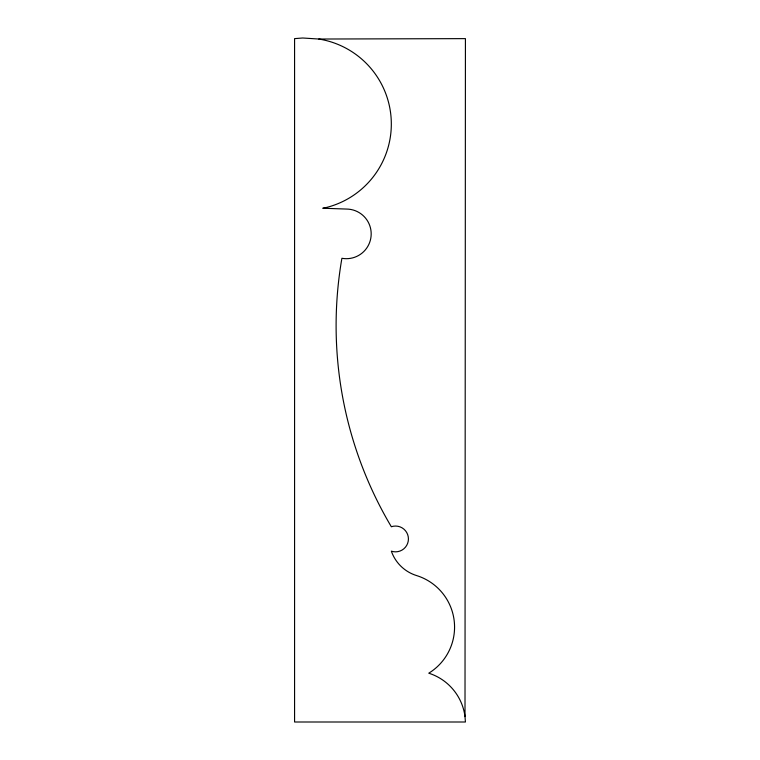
<?xml version="1.0" encoding="UTF-8"?>
<svg xmlns="http://www.w3.org/2000/svg" width="760" height="760" viewBox="0 0 760 760"><rect width="100%" height="100%" fill="white"/><g stroke="black" fill="none" stroke-linecap="round" stroke-linejoin="round"><path stroke-width="1.14" d="M465.006 716.594L465.424 38.627L318.81 39.035L302.66 38L294.576 38.627L294.576 722L465.424 722L465.006 716.594A52.592 52.592 0 0 0 428.763 673.189A53.998 53.998 0 0 0 416.584 575.567A38.95 38.95 0 0 1 391.343 551.152A12.901 12.901 0 0 0 408.424 538.954A12.901 12.901 0 0 0 391.343 526.746A393.86 393.86 0 0 1 341.905 258.286A24.814 24.814 0 0 0 371.07 236.284A24.814 24.814 0 0 0 346.712 209.066L322.781 208.23L326.752 207.404A86.089 86.089 0 0 0 318.81 39.035"/></g></svg>
